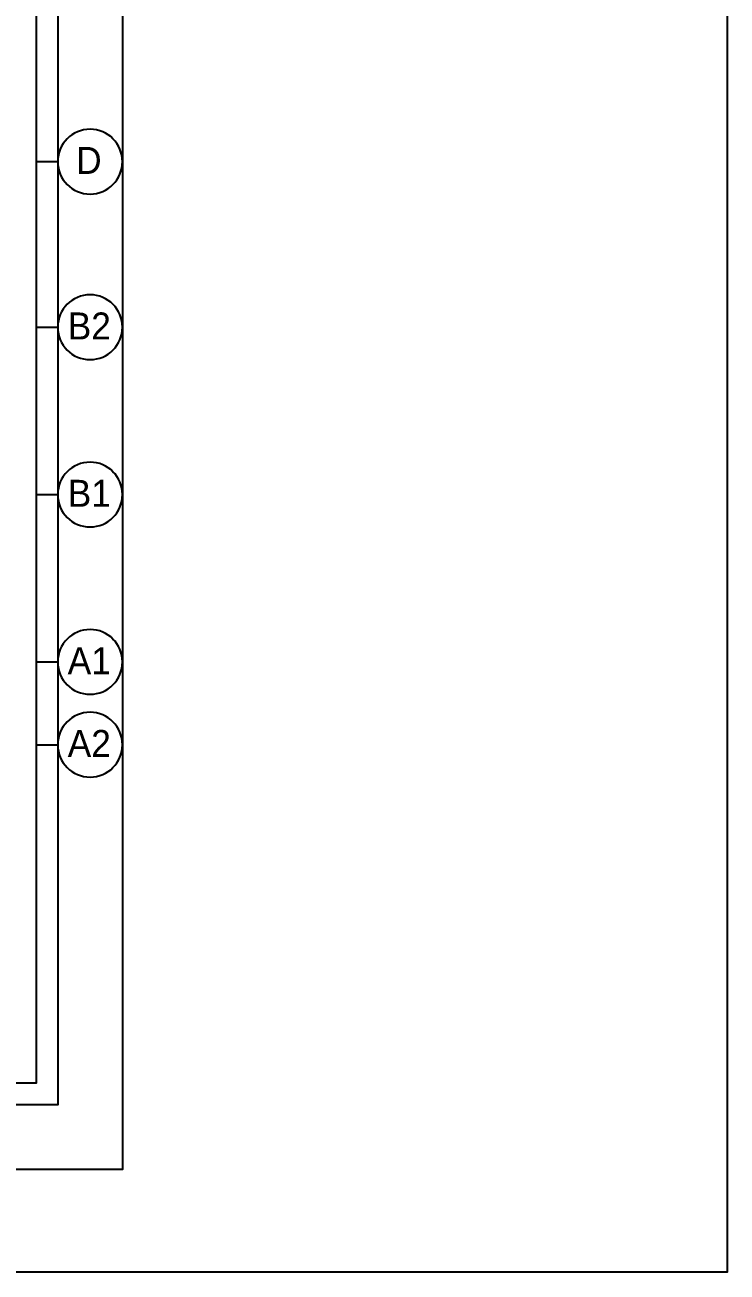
# Model space of a CAD drawing. Header units: millimetres. Extents: x -1318 to 252300, y 0 to 178200.
# Drawn here: x 213281 to 252300, y 0 to 69303 of the extents above; entities that cross this region are included whole.
import ezdxf

# ---------------------------------------------------------------- set-up
doc = ezdxf.new("R2010")
doc.units = ezdxf.units.MM
doc.header["$LTSCALE"] = 300
doc.layers.add('A-DIM', color=7, linetype='Continuous')
doc.layers.add('A-SYM-BUB', color=3, linetype='Continuous')
doc.layers.add('NOPLOT', color=191, linetype='Continuous', plot=False)
doc.layers.add('기둥부호', color=171, linetype='Continuous', plot=False)
doc.styles.add('Gdim', font='Dotum.ttf')

# ---------------------------------------------------------------- blocks, each defined once
blk = doc.blocks.new('A$Cd589e0f6')
at = {"layer": 'NOPLOT'}
for points in [[(9900, -5700), (218700, -5700), (218700, -172500), (9900, -172500)], [(13500, -9300), (215100, -9300), (215100, -168900), (13500, -168900)], [(14700, -10500), (213900, -10500), (213900, -167700), (14700, -167700)]]:
    blk.add_lwpolyline(points, close=True, dxfattribs=at)
blk = doc.blocks.new('grid-noplot-update')
at = {"layer": 'A-SYM-BUB', "color": 7, "elevation": 0}
for points in [[(163546.4, -86900), (164746.4, -86900, 1), (168346.4, -86900, 1), (164746.4, -86900, 0)], [(163546.4, -114700), (164746.4, -114700, 1), (168346.4, -114700, 1), (164746.4, -114700, 0)], [(163546.4, -119300), (164746.4, -119300, 1), (168346.4, -119300, 1), (164746.4, -119300, 0)]]:
    blk.add_lwpolyline(points, format="xyb", dxfattribs=at)
at = {"layer": 'A-SYM-BUB', "color": 7}
for points in [[(163546.4, -96100), (164746.4, -96100, 1), (168346.4, -96100, 1), (164746.4, -96100, 0)], [(163546.4, -105400), (164746.4, -105400, 1), (168346.4, -105400, 1), (164746.4, -105400, 0)]]:
    blk.add_lwpolyline(points, format="xyb", dxfattribs=at)
at = {"layer": 'A-SYM-BUB', "style": 'Gdim'}
for s, p in [('D', (165772.4, -87580.7)), ('B2', (165302.8, -96780.7)), ('B1', (165302.8, -106080.7)), ('A1', (165302.8, -115380.7)), ('A2', (165302.8, -119980.7))]:
    blk.add_text(s, height=1500, dxfattribs=at).set_placement(p)

msp = doc.modelspace()

# ---------------------------------------------------------------- linework, layer by layer
at = {"layer": 'NOPLOT'}
msp.add_lwpolyline([(0, 178200), (252300, 178200), (252300, 0), (0, 0)], close=True, dxfattribs=at)

# ---------------------------------------------------------------- block references
at = {"layer": 'A-DIM'}
msp.add_blockref('grid-noplot-update', (50354, 148605), dxfattribs=at)
at = {"layer": '기둥부호'}
msp.add_blockref('A$Cd589e0f6', (0, 178200), dxfattribs=at)

doc.saveas('drawing.dxf')
